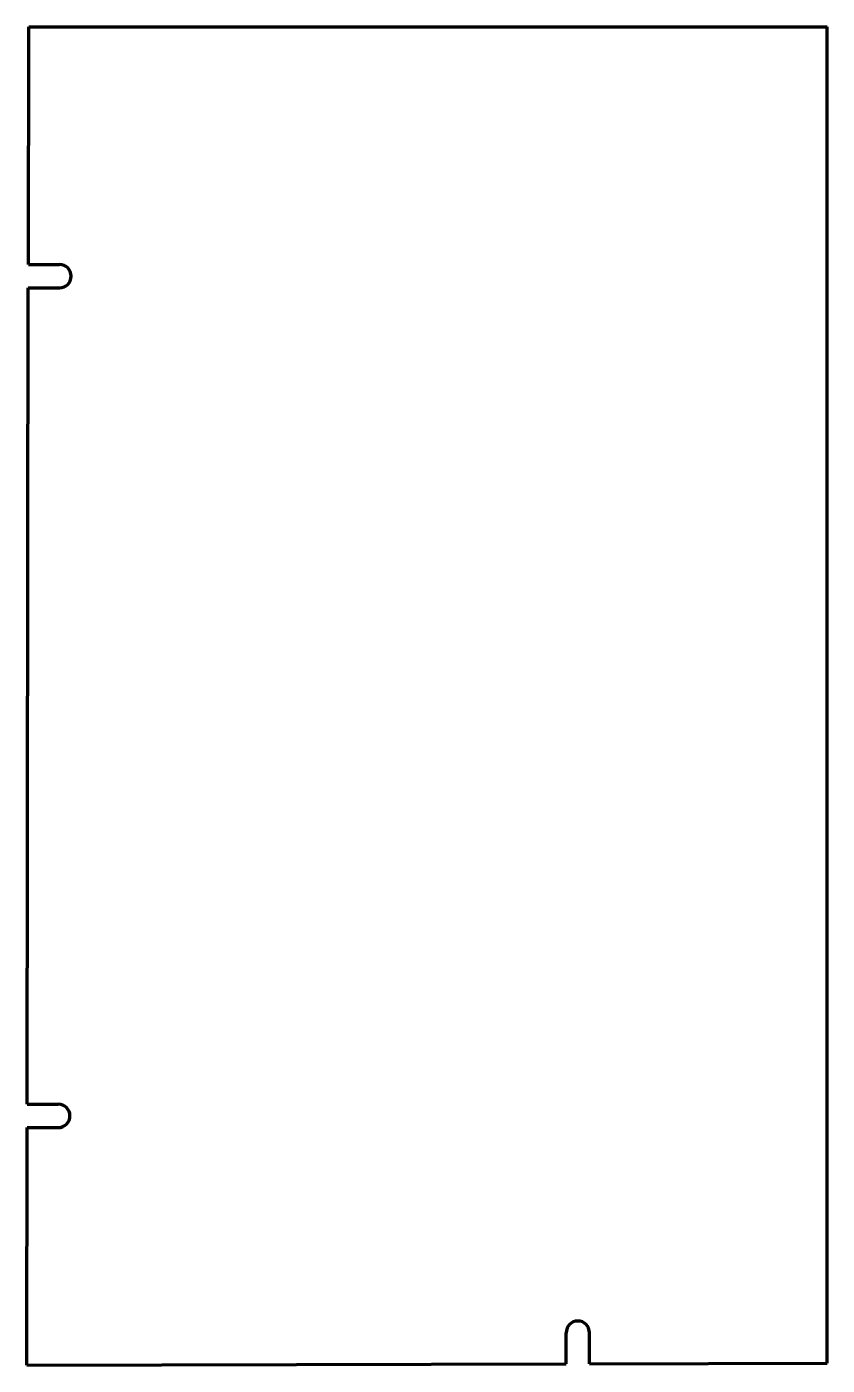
# Model space of a CAD drawing. Header units: inches. Extents: x 0 to 25.7, y 0 to 42.9.
import ezdxf

# ---------------------------------------------------------------- set-up
doc = ezdxf.new("R2010")
doc.units = ezdxf.units.IN
doc.header["$MEASUREMENT"] = 0
doc.layers.get('0').update_dxf_attribs({"linetype": 'CONTINUOUS'})

msp = doc.modelspace()

# ---------------------------------------------------------------- linework, layer by layer
at = {"color": 7, "lineweight": 90}
for p, q in [((0.051, 35.312), (0.062, 42.938)), ((0.062, 42.938), (25.688, 42.938)), ((25.688, 0.062), (25.688, 42.938)), ((0.051, 35.312), (1.051, 35.311)), ((0.012, 8.375), (0.05, 34.563)), ((0.05, 34.563), (1.05, 34.561)), ((0.012, 8.375), (1.012, 8.374)), ((0, 0), (0.011, 7.625)), ((0.011, 7.625), (1.011, 7.624)), ((17.313, 0.042), (17.31, 1.042)), ((18.062, 0.044), (18.06, 1.044)), ((0, 0), (17.313, 0.042)), ((18.062, 0.044), (25.688, 0.062))]:
    msp.add_line(p, q, dxfattribs=at)
for centre, start, end in [((1.051, 34.936), 269.9166, 449.9166), ((1.012, 7.999), 269.9166, 449.9166), ((17.685, 1.043), 0.1394, 180.1394)]:
    msp.add_arc(centre, 0.375, start, end, dxfattribs=at)

doc.saveas('drawing.dxf')
